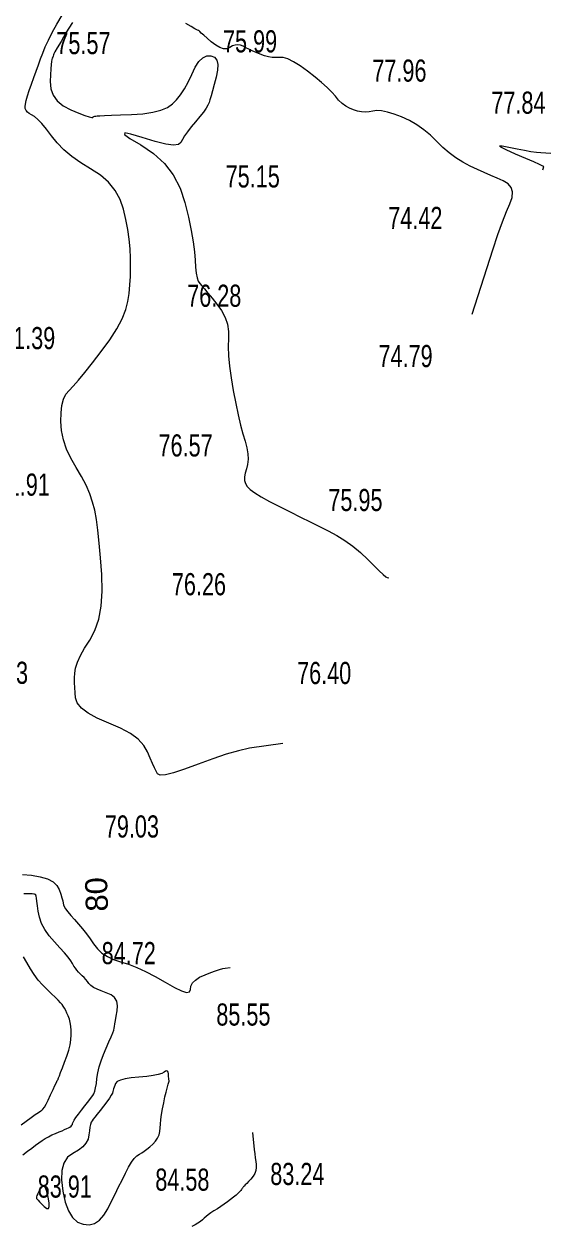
# Model space of a CAD drawing. Header units: metres. Extents: x 431006 to 434411, y 2469261 to 2473208.
# Drawn here: x 433602.7 to 433698, y 2471875.3 to 2472092.3 of the extents above; entities that cross this region are included whole.
import ezdxf
from ezdxf.enums import TextEntityAlignment as Align

# ---------------------------------------------------------------- set-up
doc = ezdxf.new("R2010")
doc.units = ezdxf.units.M
doc.header["$MEASUREMENT"] = 0
for name, color, linetype, lineweight in [('CAO DO', 8, 'Continuous', 18), ('MH_DongMuc', 8, 'Continuous', 18), ('MH_DongMuc_Con', 8, 'Continuous', 18)]:
    doc.layers.add(name, color=color, linetype=linetype, lineweight=lineweight)
doc.styles.get("Standard").update_dxf_attribs({"font": 'arial.ttf'})

msp = doc.modelspace()

# ---------------------------------------------------------------- linework, layer by layer
at = {"layer": 'MH_DongMuc_Con', "color": 8, "lineweight": 0}
for points, elevation in [([(433649.55, 2471962.27), (433643.5, 2471961.45), (433641.49, 2471960.99), (433639.28, 2471960.35), (433636.86, 2471959.54), (433634.23, 2471958.55), (433631.76, 2471957.63), (433629.78, 2471956.99), (433628.31, 2471956.65), (433627.34, 2471956.59), (433626.86, 2471956.82), (433626.62, 2471957.28), (433626.31, 2471957.9), (433625.96, 2471958.69), (433625.55, 2471959.65), (433625.08, 2471960.78), (433624.41, 2471961.95), (433623.37, 2471963.06), (433621.97, 2471964.11), (433620.2, 2471965.09), (433618.06, 2471966), (433615.97, 2471966.89), (433614.32, 2471967.79), (433613.12, 2471968.7), (433612.36, 2471969.62), (433612.05, 2471970.55), (433611.97, 2471971.48), (433611.92, 2471972.39), (433611.89, 2471973.28), (433611.89, 2471974.15), (433611.91, 2471975.01), (433612.05, 2471975.92), (433612.39, 2471976.98), (433612.94, 2471978.18), (433613.69, 2471979.52), (433614.64, 2471981), (433615.57, 2471982.72), (433616.26, 2471984.76), (433616.68, 2471987.13), (433616.86, 2471989.82), (433616.79, 2471992.84), (433616.58, 2471995.85), (433616.35, 2471998.52), (433616.1, 2472000.84), (433615.83, 2472002.81), (433615.54, 2472004.44), (433615.15, 2472005.92), (433614.63, 2472007.43), (433613.95, 2472008.99), (433613.12, 2472010.58), (433612.14, 2472012.21), (433611.18, 2472013.87), (433610.43, 2472015.52), (433609.89, 2472017.18), (433609.54, 2472018.84), (433609.4, 2472020.49), (433609.43, 2472022.04), (433609.59, 2472023.38), (433609.89, 2472024.51), (433610.32, 2472025.42), (433610.89, 2472026.12), (433611.64, 2472026.87), (433612.59, 2472027.95), (433613.75, 2472029.35), (433615.12, 2472031.08), (433616.7, 2472033.12), (433618.24, 2472035.26), (433619.5, 2472037.23), (433620.46, 2472039.05), (433621.13, 2472040.71), (433621.51, 2472042.21), (433621.72, 2472043.66), (433621.87, 2472045.17), (433621.97, 2472046.72), (433622.01, 2472048.33), (433622, 2472049.99), (433621.91, 2472051.69), (433621.74, 2472053.43), (433621.49, 2472055.21), (433621.14, 2472057.02), (433620.72, 2472058.86), (433620.1, 2472060.65), (433619.2, 2472062.27), (433618.02, 2472063.73), (433616.55, 2472065.04), (433614.79, 2472066.18), (433612.99, 2472067.27), (433611.38, 2472068.41), (433609.95, 2472069.6), (433608.72, 2472070.84), (433607.69, 2472072.14), (433606.79, 2472073.34), (433605.98, 2472074.33), (433605.27, 2472075.09), (433604.65, 2472075.62), (433604.12, 2472075.94), (433603.69, 2472076.16), (433603.35, 2472076.42), (433603.12, 2472076.71), (433602.98, 2472077.04), (433602.95, 2472077.41), (433603.01, 2472077.88), (433603.15, 2472078.52), (433603.37, 2472079.33), (433603.68, 2472080.3), (433604.08, 2472081.45), (433604.51, 2472082.66), (433604.93, 2472083.82), (433605.34, 2472084.95), (433605.73, 2472086.04), (433606.12, 2472087.09), (433606.56, 2472088.19), (433607.14, 2472089.42), (433607.84, 2472090.78), (433608.66, 2472092.28), (433609.62, 2472093.92)], 78), ([(433611.48, 2472092.64), (433610.33, 2472090.73), (433609.43, 2472089.2), (433608.76, 2472088.06), (433608.34, 2472087.3), (433608.15, 2472086.92), (433608.08, 2472086.74), (433608.01, 2472086.54), (433607.94, 2472086.34), (433607.86, 2472086.14), (433607.79, 2472085.92), (433607.71, 2472085.59), (433607.64, 2472085.02), (433607.58, 2472084.22), (433607.52, 2472083.18), (433607.46, 2472081.92), (433607.57, 2472080.61), (433608, 2472079.45), (433608.76, 2472078.43), (433609.83, 2472077.56), (433611.23, 2472076.83), (433612.64, 2472076.25), (433613.74, 2472075.82), (433614.54, 2472075.55), (433615.03, 2472075.42), (433615.21, 2472075.44), (433615.26, 2472075.54), (433615.37, 2472075.61), (433615.52, 2472075.67), (433615.73, 2472075.71), (433615.98, 2472075.74), (433616.45, 2472075.76), (433617.31, 2472075.8), (433618.54, 2472075.85), (433620.17, 2472075.91), (433622.18, 2472075.99), (433624.23, 2472076.13), (433626, 2472076.39), (433627.48, 2472076.77), (433628.67, 2472077.27), (433629.58, 2472077.89), (433630.33, 2472078.64), (433631.05, 2472079.55), (433631.74, 2472080.62), (433632.41, 2472081.85), (433633.05, 2472083.24), (433633.7, 2472084.55), (433634.36, 2472085.54), (433635.05, 2472086.21), (433635.77, 2472086.56), (433636.51, 2472086.6), (433637.16, 2472086.35), (433637.57, 2472085.83), (433637.76, 2472085.05), (433637.72, 2472084.01), (433637.46, 2472082.71), (433637.1, 2472081.39), (433636.8, 2472080.26), (433636.55, 2472079.35), (433636.34, 2472078.64), (433636.19, 2472078.15), (433635.99, 2472077.69), (433635.65, 2472077.12), (433635.16, 2472076.42), (433634.53, 2472075.61), (433633.75, 2472074.67), (433632.96, 2472073.73), (433632.31, 2472072.88), (433631.78, 2472072.13), (433631.38, 2472071.48), (433631.11, 2472070.93), (433630.66, 2472070.56), (433629.74, 2472070.47), (433628.35, 2472070.65), (433626.47, 2472071.1), (433624.12, 2472071.82), (433622.04, 2472072.45), (433620.98, 2472072.64), (433620.92, 2472072.37), (433621.88, 2472071.65), (433623.86, 2472070.49), (433626.16, 2472068.96), (433628.11, 2472067.15), (433629.7, 2472065.06), (433630.94, 2472062.69), (433631.82, 2472060.05), (433632.46, 2472057.4), (433632.97, 2472055.04), (433633.33, 2472052.95), (433633.57, 2472051.15), (433633.67, 2472049.63), (433633.73, 2472048.36), (433633.84, 2472047.3), (433634.01, 2472046.46), (433634.23, 2472045.83), (433634.51, 2472045.42), (433634.87, 2472045.02), (433635.37, 2472044.46), (433635.99, 2472043.72), (433636.74, 2472042.81), (433637.62, 2472041.72), (433638.45, 2472040.53), (433639.08, 2472039.31), (433639.5, 2472038.06), (433639.71, 2472036.79), (433639.71, 2472035.48), (433639.66, 2472034.04), (433639.72, 2472032.39), (433639.9, 2472030.5), (433640.18, 2472028.4), (433640.57, 2472026.07), (433641.01, 2472023.75), (433641.45, 2472021.68), (433641.87, 2472019.85), (433642.28, 2472018.27), (433642.69, 2472016.93), (433643.01, 2472015.76), (433643.2, 2472014.67), (433643.25, 2472013.66), (433643.16, 2472012.75), (433642.93, 2472011.92), (433642.69, 2472011.16), (433642.59, 2472010.47), (433642.62, 2472009.84), (433642.79, 2472009.27), (433643.08, 2472008.76), (433643.61, 2472008.23), (433644.46, 2472007.61), (433645.62, 2472006.88), (433647.11, 2472006.04), (433648.92, 2472005.11), (433650.84, 2472004.15), (433652.69, 2472003.23), (433654.45, 2472002.35), (433656.14, 2472001.52), (433657.74, 2472000.74), (433659.27, 2471999.92), (433660.75, 2471998.99), (433662.18, 2471997.96), (433663.55, 2471996.82), (433664.86, 2471995.57), (433666.03, 2471994.4), (433666.96, 2471993.48), (433667.67, 2471992.82), (433668.14, 2471992.42), (433668.38, 2471992.28), (433668.69, 2471992.25)], 76), ([(433683.77, 2472039.89), (433687.48, 2472051.54), (433688.4, 2472054.27), (433689.22, 2472056.57), (433689.94, 2472058.44), (433690.56, 2472059.86), (433690.96, 2472061), (433691.04, 2472061.98), (433690.8, 2472062.81), (433690.24, 2472063.48), (433689.35, 2472064), (433688.27, 2472064.47), (433687.13, 2472064.96), (433685.94, 2472065.5), (433684.69, 2472066.07), (433683.38, 2472066.67), (433682.07, 2472067.35), (433680.81, 2472068.13), (433679.6, 2472069.03), (433678.43, 2472070.03), (433677.32, 2472071.14), (433676.19, 2472072.25), (433674.99, 2472073.24), (433673.73, 2472074.13), (433672.39, 2472074.89), (433670.99, 2472075.55), (433669.62, 2472076.07), (433668.42, 2472076.43), (433667.38, 2472076.64), (433666.49, 2472076.7), (433665.76, 2472076.6), (433665.11, 2472076.46), (433664.43, 2472076.42), (433663.74, 2472076.46), (433663.03, 2472076.59), (433662.3, 2472076.81), (433661.58, 2472077.11), (433660.89, 2472077.51), (433660.24, 2472078), (433659.61, 2472078.59), (433659.02, 2472079.27), (433658.36, 2472080.03), (433657.52, 2472080.86), (433656.52, 2472081.77), (433655.34, 2472082.75), (433653.99, 2472083.81), (433652.64, 2472084.79), (433651.46, 2472085.53), (433650.44, 2472086.03), (433649.59, 2472086.29), (433648.9, 2472086.31), (433648.28, 2472086.26), (433647.62, 2472086.29), (433646.93, 2472086.4), (433646.2, 2472086.6), (433645.44, 2472086.88), (433644.69, 2472087.2), (433644.01, 2472087.5), (433643.38, 2472087.78), (433642.83, 2472088.05), (433642.33, 2472088.31), (433641.87, 2472088.5), (433641.4, 2472088.57), (433640.92, 2472088.53), (433640.44, 2472088.37), (433639.95, 2472088.1), (433639.42, 2472087.87), (433638.82, 2472087.87), (433638.15, 2472088.07), (433637.41, 2472088.49), (433636.59, 2472089.12), (433635.82, 2472089.79), (433635.22, 2472090.32), (433634.78, 2472090.71), (433634.52, 2472090.97), (433634.42, 2472091.08), (433634.4, 2472091.11), (433634.37, 2472091.14), (433634.34, 2472091.16), (433634.3, 2472091.17), (433634.26, 2472091.17), (433634.08, 2472091.24), (433633.64, 2472091.48), (433632.94, 2472091.87), (433631.98, 2472092.43)], 76), ([(433696.51, 2472065.99), (433696.61, 2472066.32), (433696.64, 2472066.4), (433696.66, 2472066.46), (433696.68, 2472066.51), (433696.7, 2472066.55), (433696.51, 2472066.67), (433695.9, 2472066.96), (433694.88, 2472067.41), (433693.44, 2472068.03), (433691.59, 2472068.82), (433689.9, 2472069.57), (433688.93, 2472070.07), (433688.69, 2472070.33), (433689.18, 2472070.34), (433690.39, 2472070.1), (433691.89, 2472069.78), (433693.21, 2472069.51), (433694.36, 2472069.32), (433695.35, 2472069.18), (433696.16, 2472069.11), (433697.99, 2472069.01)], 78), ([(433602.47, 2471938.64), (433604.1, 2471938.47), (433605.69, 2471938.21), (433606.99, 2471937.82), (433607.99, 2471937.31), (433608.7, 2471936.66), (433609.12, 2471935.88), (433609.38, 2471935.09), (433609.58, 2471934.42), (433609.73, 2471933.87), (433609.84, 2471933.44), (433609.89, 2471933.12), (433610, 2471932.81), (433610.25, 2471932.39), (433610.64, 2471931.86), (433611.19, 2471931.22), (433611.88, 2471930.46), (433612.62, 2471929.64), (433613.34, 2471928.79), (433614.03, 2471927.91), (433614.69, 2471927.01), (433615.32, 2471926.08), (433616, 2471925.2), (433616.83, 2471924.43), (433617.81, 2471923.78), (433618.94, 2471923.25), (433620.21, 2471922.84), (433621.61, 2471922.41), (433623.11, 2471921.82), (433624.72, 2471921.08), (433626.43, 2471920.18), (433628.25, 2471919.13), (433629.93, 2471918.18), (433631.23, 2471917.58), (433632.14, 2471917.32), (433632.67, 2471917.42), (433632.82, 2471917.86), (433632.88, 2471918.46), (433633.18, 2471919.03), (433633.71, 2471919.55), (433634.47, 2471920.04), (433635.46, 2471920.5), (433636.49, 2471920.89), (433637.37, 2471921.21), (433638.1, 2471921.45), (433638.68, 2471921.61), (433639.1, 2471921.69), (433639.98, 2471921.79)], 84), ([(433602.52, 2471887.93), (433603.38, 2471888.59), (433604.16, 2471889.18), (433604.84, 2471889.7), (433605.44, 2471890.14), (433606, 2471890.53), (433606.58, 2471890.89), (433607.18, 2471891.23), (433607.8, 2471891.54), (433608.45, 2471891.82), (433609.07, 2471892.08), (433609.61, 2471892.31), (433610.08, 2471892.51), (433610.48, 2471892.69), (433610.8, 2471892.84), (433611.05, 2471892.98), (433611.25, 2471893.13), (433611.4, 2471893.29), (433611.49, 2471893.45), (433611.53, 2471893.62), (433611.61, 2471893.86), (433611.81, 2471894.22), (433612.13, 2471894.7), (433612.57, 2471895.31), (433613.14, 2471896.05), (433613.72, 2471896.79), (433614.22, 2471897.42), (433614.63, 2471897.95), (433614.95, 2471898.36), (433615.19, 2471898.66), (433615.37, 2471898.98), (433615.54, 2471899.45), (433615.68, 2471900.07), (433615.82, 2471900.84), (433615.93, 2471901.77), (433616.09, 2471902.79), (433616.33, 2471903.85), (433616.66, 2471904.95), (433617.08, 2471906.09), (433617.6, 2471907.26), (433618.1, 2471908.36), (433618.5, 2471909.27), (433618.79, 2471909.98), (433618.97, 2471910.5), (433619.04, 2471910.83), (433619.07, 2471911.14), (433619.15, 2471911.61), (433619.26, 2471912.23), (433619.4, 2471913.02), (433619.58, 2471913.96), (433619.66, 2471914.91), (433619.51, 2471915.71), (433619.11, 2471916.37), (433618.49, 2471916.89), (433617.62, 2471917.26), (433616.71, 2471917.57), (433615.94, 2471917.89), (433615.31, 2471918.22), (433614.82, 2471918.57), (433614.47, 2471918.93), (433614.19, 2471919.29), (433613.9, 2471919.64), (433613.59, 2471919.98), (433613.28, 2471920.3), (433612.95, 2471920.62), (433612.62, 2471920.94), (433612.32, 2471921.3), (433612.03, 2471921.67), (433611.76, 2471922.08), (433611.51, 2471922.52), (433611.18, 2471923.03), (433610.7, 2471923.68), (433610.05, 2471924.46), (433609.24, 2471925.38), (433608.27, 2471926.44), (433607.3, 2471927.55), (433606.52, 2471928.67), (433605.93, 2471929.78), (433605.52, 2471930.88), (433605.29, 2471931.99), (433605.17, 2471932.98), (433605.06, 2471933.77), (433604.99, 2471934.35), (433604.93, 2471934.73), (433604.9, 2471934.89), (433604.87, 2471934.95), (433604.82, 2471935), (433604.74, 2471935.03), (433604.65, 2471935.06), (433604.53, 2471935.08), (433604.24, 2471935.1), (433603.63, 2471935.12), (433602.7, 2471935.14)], 86), ([(433602.2, 2471893.36), (433603.12, 2471894.03), (433604.03, 2471894.7), (433604.78, 2471895.23), (433605.35, 2471895.63), (433605.76, 2471895.89), (433605.99, 2471896.02), (433606.17, 2471896.18), (433606.42, 2471896.54), (433606.74, 2471897.09), (433607.11, 2471897.84), (433607.56, 2471898.79), (433607.99, 2471899.74), (433608.34, 2471900.48), (433608.59, 2471901.02), (433608.76, 2471901.36), (433608.83, 2471901.49), (433608.86, 2471901.52), (433608.89, 2471901.56), (433608.91, 2471901.61), (433608.92, 2471901.65), (433608.93, 2471901.71), (433608.99, 2471901.87), (433609.13, 2471902.25), (433609.36, 2471902.84), (433609.68, 2471903.66), (433610.09, 2471904.68), (433610.5, 2471905.79), (433610.82, 2471906.84), (433611.06, 2471907.82), (433611.2, 2471908.75), (433611.26, 2471909.62), (433611.26, 2471910.43), (433611.2, 2471911.18), (433611.09, 2471911.86), (433610.94, 2471912.49), (433610.73, 2471913.05), (433610.51, 2471913.56), (433610.28, 2471914.02), (433610.06, 2471914.44), (433609.84, 2471914.8), (433609.62, 2471915.11), (433609.34, 2471915.45), (433608.93, 2471915.89), (433608.39, 2471916.43), (433607.73, 2471917.07), (433606.94, 2471917.82), (433606.11, 2471918.65), (433605.32, 2471919.55), (433604.58, 2471920.53), (433603.89, 2471921.57), (433603.24, 2471922.69), (433602.67, 2471923.73)], 88), ([(433628.79, 2471902.92), (433628.69, 2471903.09), (433628.53, 2471903.14), (433628.32, 2471903.07), (433628.06, 2471902.88), (433627.65, 2471902.66), (433626.99, 2471902.45), (433626.08, 2471902.28), (433624.92, 2471902.13), (433623.52, 2471902.01), (433622.13, 2471901.88), (433621.02, 2471901.7), (433620.17, 2471901.47), (433619.6, 2471901.19), (433619.29, 2471900.86), (433619.14, 2471900.51), (433619.02, 2471900.2), (433618.92, 2471899.91), (433618.86, 2471899.64), (433618.82, 2471899.4), (433618.73, 2471899.12), (433618.52, 2471898.71), (433618.17, 2471898.17), (433617.7, 2471897.51), (433617.11, 2471896.73), (433616.5, 2471895.95), (433615.98, 2471895.3), (433615.57, 2471894.77), (433615.26, 2471894.37), (433615.04, 2471894.1), (433614.89, 2471893.83), (433614.76, 2471893.44), (433614.64, 2471892.94), (433614.55, 2471892.31), (433614.48, 2471891.57), (433614.31, 2471890.79), (433613.94, 2471890.07), (433613.36, 2471889.39), (433612.57, 2471888.77), (433611.57, 2471888.2), (433610.61, 2471887.5), (433609.95, 2471886.46), (433609.59, 2471885.1), (433609.51, 2471883.42), (433609.73, 2471881.4), (433610.17, 2471879.42), (433610.77, 2471877.83), (433611.5, 2471876.63), (433612.39, 2471875.81), (433613.43, 2471875.39), (433614.5, 2471875.32), (433615.47, 2471875.57), (433616.37, 2471876.13), (433617.17, 2471877.02), (433617.89, 2471878.22), (433618.56, 2471879.56), (433619.21, 2471880.87), (433619.84, 2471882.15), (433620.46, 2471883.4), (433621.06, 2471884.61), (433621.64, 2471885.7), (433622.18, 2471886.6), (433622.68, 2471887.29), (433623.15, 2471887.79), (433623.59, 2471888.08), (433624.02, 2471888.31), (433624.47, 2471888.6), (433624.95, 2471888.96), (433625.46, 2471889.38), (433626, 2471889.87), (433626.5, 2471890.4), (433626.88, 2471890.97), (433627.15, 2471891.55), (433627.32, 2471892.17), (433627.37, 2471892.81), (433627.4, 2471893.52), (433627.47, 2471894.33), (433627.59, 2471895.24), (433627.77, 2471896.25), (433627.99, 2471897.36), (433628.22, 2471898.43), (433628.42, 2471899.3), (433628.59, 2471899.98), (433628.72, 2471900.46), (433628.81, 2471900.74), (433628.88, 2471900.92), (433628.93, 2471901.09), (433628.95, 2471901.24), (433628.96, 2471901.37), (433628.94, 2471901.49), (433628.92, 2471901.63), (433628.89, 2471901.81), (433628.87, 2471902.04), (433628.85, 2471902.32), (433628.83, 2471902.63), (433628.79, 2471902.92)], 84), ([(433644.04, 2471891.99), (433644.36, 2471888.93), (433644.45, 2471888.14), (433644.54, 2471887.42), (433644.62, 2471886.77), (433644.7, 2471886.18), (433644.73, 2471885.64), (433644.65, 2471885.1), (433644.46, 2471884.58), (433644.16, 2471884.07), (433643.75, 2471883.58), (433643.33, 2471883.14), (433642.99, 2471882.78), (433642.72, 2471882.5), (433642.54, 2471882.31), (433642.43, 2471882.2), (433642.35, 2471882.13), (433642.28, 2471882.04), (433642.21, 2471881.93), (433642.14, 2471881.82), (433642.07, 2471881.69), (433641.96, 2471881.52), (433641.76, 2471881.3), (433641.46, 2471881.02), (433641.08, 2471880.68), (433640.62, 2471880.28), (433640.09, 2471879.86), (433639.53, 2471879.44), (433638.94, 2471879.03), (433638.33, 2471878.62), (433637.69, 2471878.21), (433637.07, 2471877.81), (433636.52, 2471877.44), (433636.05, 2471877.1), (433635.65, 2471876.78), (433635.33, 2471876.49), (433635.02, 2471876.2), (433634.63, 2471875.91), (433634.18, 2471875.62), (433633.66, 2471875.31), (433633.08, 2471875.01)], 84), ([(433604.98, 2471880.21), (433604.99, 2471880.15), (433605.01, 2471880.1), (433605.02, 2471880.06), (433605.04, 2471880.02), (433605.11, 2471879.93), (433605.29, 2471879.75), (433605.56, 2471879.46), (433605.93, 2471879.08), (433606.4, 2471878.61), (433606.85, 2471878.26), (433607.15, 2471878.25), (433607.29, 2471878.59), (433607.28, 2471879.27), (433607.12, 2471880.31), (433606.88, 2471881.33), (433606.61, 2471882), (433606.34, 2471882.31), (433606.05, 2471882.27), (433605.74, 2471881.87), (433605.45, 2471881.34), (433605.24, 2471880.92), (433605.08, 2471880.6), (433604.99, 2471880.38), (433604.97, 2471880.27), (433604.98, 2471880.21)], 84)]:
    msp.add_lwpolyline(points, dxfattribs=dict(at, elevation=elevation))

# ---------------------------------------------------------------- texts
at = {"layer": 'CAO DO', "color": 8, "lineweight": 0, "width": 0.7}
for s, p in [('75.57', (433608.59, 2472086.89, 75.57)), ('75.99', (433638.71, 2472087.21, 75.99)), ('77.96', (433665.7, 2472081.92, 77.96)), ('77.84', (433687.21, 2472076.12, 77.84)), ('75.15', (433639.19, 2472062.79, 75.15)), ('74.42', (433668.58, 2472055.29, 74.42)), ('76.28', (433632.23, 2472041.23, 76.28)), ('81.39', (433598.6, 2472033.57, 81.39)), ('74.79', (433666.81, 2472030.32, 74.79)), ('76.57', (433627.05, 2472014.17, 76.57)), ('81.91', (433597.63, 2472007.09, 81.91)), ('75.95', (433657.75, 2472004.31, 75.95)), ('76.26', (433629.47, 2471989.09, 76.26)), ('82.53', (433593.69, 2471973.08, 82.53)), ('76.40', (433652.1, 2471973.04, 76.4)), ('79.03', (433617.35, 2471945.3, 79.03)), ('84.72', (433616.78, 2471922.41, 84.72)), ('85.55', (433637.5, 2471911.31, 85.55)), ('83.24', (433647.25, 2471882.5, 83.24)), ('83.91', (433605.22, 2471880.22, 83.91)), ('84.58', (433626.47, 2471881.47, 84.58))]:
    msp.add_text(s, height=4, dxfattribs=at).set_placement(p)
at = {"layer": 'MH_DongMuc', "color": 8, "lineweight": 0}
msp.add_text('80', height=4, rotation=91.8055, dxfattribs=at).set_placement((433615.84, 2471935.02, 80), align=Align.MIDDLE)

doc.saveas('drawing.dxf')
